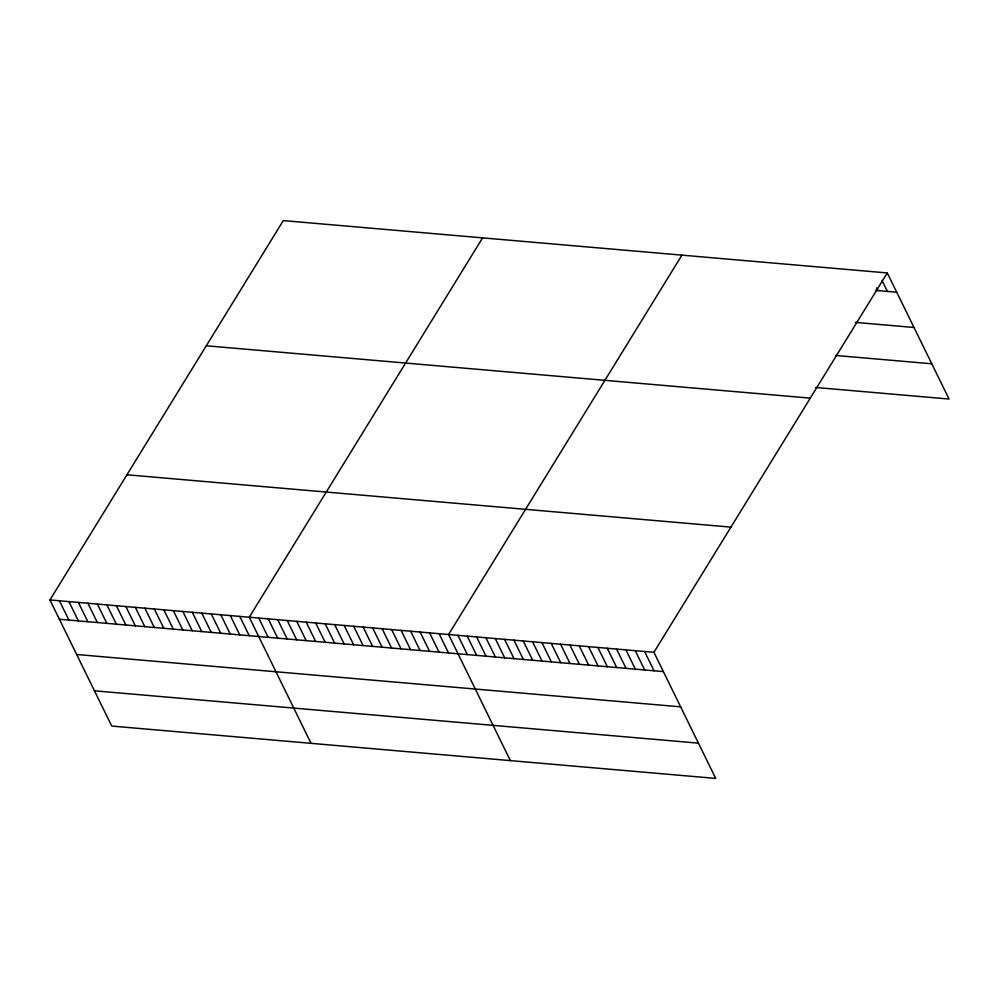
<?xml version="1.0" encoding="UTF-8"?>
<svg xmlns="http://www.w3.org/2000/svg" width="999" height="999" viewBox="0 0 999 999"><rect width="100%" height="100%" fill="white"/><g stroke="black" fill="none" stroke-linecap="round" stroke-linejoin="round"><path stroke-width="1.5" d="M887.274 272.939L653.933 652.31L715.709 778.408L111.726 726.061L49.95 599.962L283.291 220.592L887.274 272.939L949.05 399.038L815.708 387.475M482.604 237.862L249.263 617.232L311.039 743.331M681.917 255.145L448.576 634.515L510.352 760.614M875.386 290.372L896.715 292.22M855.319 322.377L913.985 327.472M835.776 355.469L931.78 363.786M206.293 345.779L810.276 398.139M126.948 474.775L730.931 527.122M49.95 599.962L653.933 652.31M59.391 619.243L663.373 671.59M76.661 654.495L680.644 706.842M94.455 690.809L698.438 743.156M881.992 280.394L887.387 291.408M876.697 287.849L878.046 290.597M644.592 651.498L654.045 670.779M635.264 650.699L644.705 669.967M625.923 649.887L635.376 669.168M616.595 649.075L626.036 668.356M607.255 648.264L616.708 667.544M597.926 647.464L607.367 666.733M588.586 646.653L598.039 665.921M579.258 645.841L588.698 665.122M569.917 645.029L579.37 664.31M560.589 644.218L570.029 663.498M551.248 643.418L560.701 662.687M541.92 642.607L551.361 661.887M532.579 641.795L542.032 661.076M523.251 640.983L532.692 660.264M513.923 640.172L523.364 659.452M504.582 639.372L514.023 658.641M495.254 638.561L504.695 657.841M485.914 637.749L495.354 657.03M476.585 636.937L486.026 656.218M467.245 636.126L476.685 655.406M457.917 635.327L467.357 654.595M439.085 633.691L448.526 652.971M429.595 632.866L439.036 652.147M420.104 632.042L429.545 651.323M410.614 631.218L420.055 650.499M401.123 630.394L410.564 649.675M391.633 629.582L401.074 648.851M382.142 628.758L391.583 648.026M372.652 627.934L382.093 647.215M363.161 627.11L372.602 646.39M353.671 626.286L363.112 645.566M344.18 625.461L353.621 644.742M334.69 624.637L344.131 643.918M325.187 623.813L334.64 643.094M315.696 623.001L325.15 642.27M306.206 622.177L315.659 641.445M296.715 621.353L306.169 640.634M287.225 620.529L296.678 639.81M277.734 619.705L287.175 638.985M268.244 618.881L277.685 638.161M258.753 618.056L268.194 637.337M239.772 616.42L249.213 635.689M230.282 615.596L239.723 634.865M220.791 614.772L230.232 634.053M211.301 613.948L220.742 633.229M201.81 613.124L211.251 632.404M192.32 612.3L201.761 631.58M182.829 611.475L192.27 630.756M173.339 610.651L182.78 629.932M163.848 609.84L173.289 629.108M154.358 609.015L163.799 628.284M144.867 608.191L154.308 627.459M135.365 607.367L144.818 626.648M125.874 606.543L135.327 625.824M116.384 605.719L125.837 624.999M106.893 604.894L116.346 624.175M97.403 604.07L106.856 623.351M87.912 603.246L97.353 622.527M78.421 602.434L87.862 621.703M68.931 601.61L78.372 620.879M59.441 600.786L68.881 620.067"/></g></svg>
